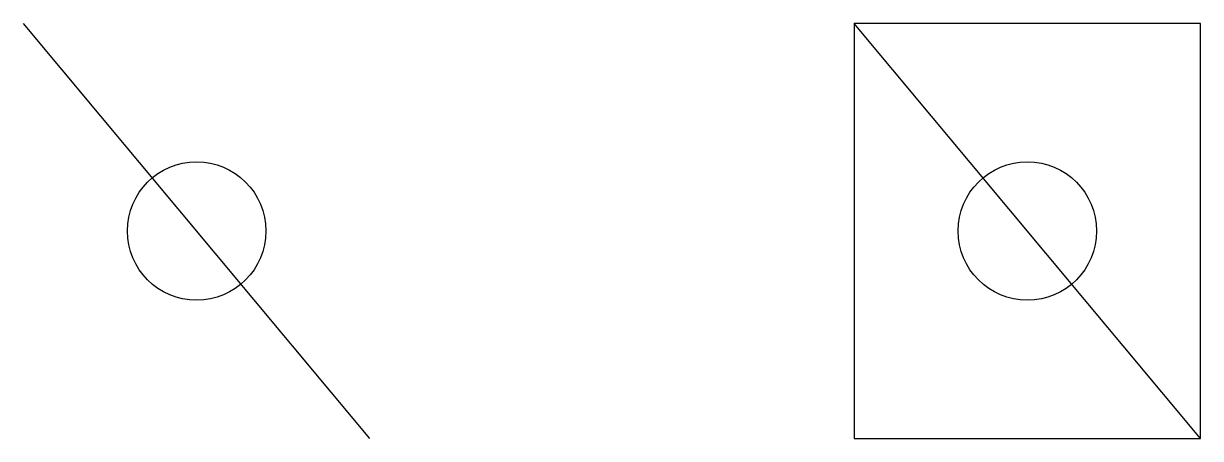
# Model space of a CAD drawing. Header units: millimetres. Extents: x -17 to 0, y -6 to 0.
import ezdxf

# ---------------------------------------------------------------- set-up
doc = ezdxf.new("R2010")
doc.units = ezdxf.units.MM
doc.layers.get('0').update_dxf_attribs({"linetype": 'CONTINUOUS'})

msp = doc.modelspace()

# ---------------------------------------------------------------- linework, layer by layer
for p, q in [((-12, -6), (-17, 0)), ((0, -6), (-5, 0))]:
    msp.add_line(p, q)
msp.add_lwpolyline([(0, 0), (-5, 0), (-5, -6), (0, -6)], close=True)
for centre in [(-14.5, -3), (-2.5, -3)]:
    msp.add_circle(centre, 1)

doc.saveas('drawing.dxf')
